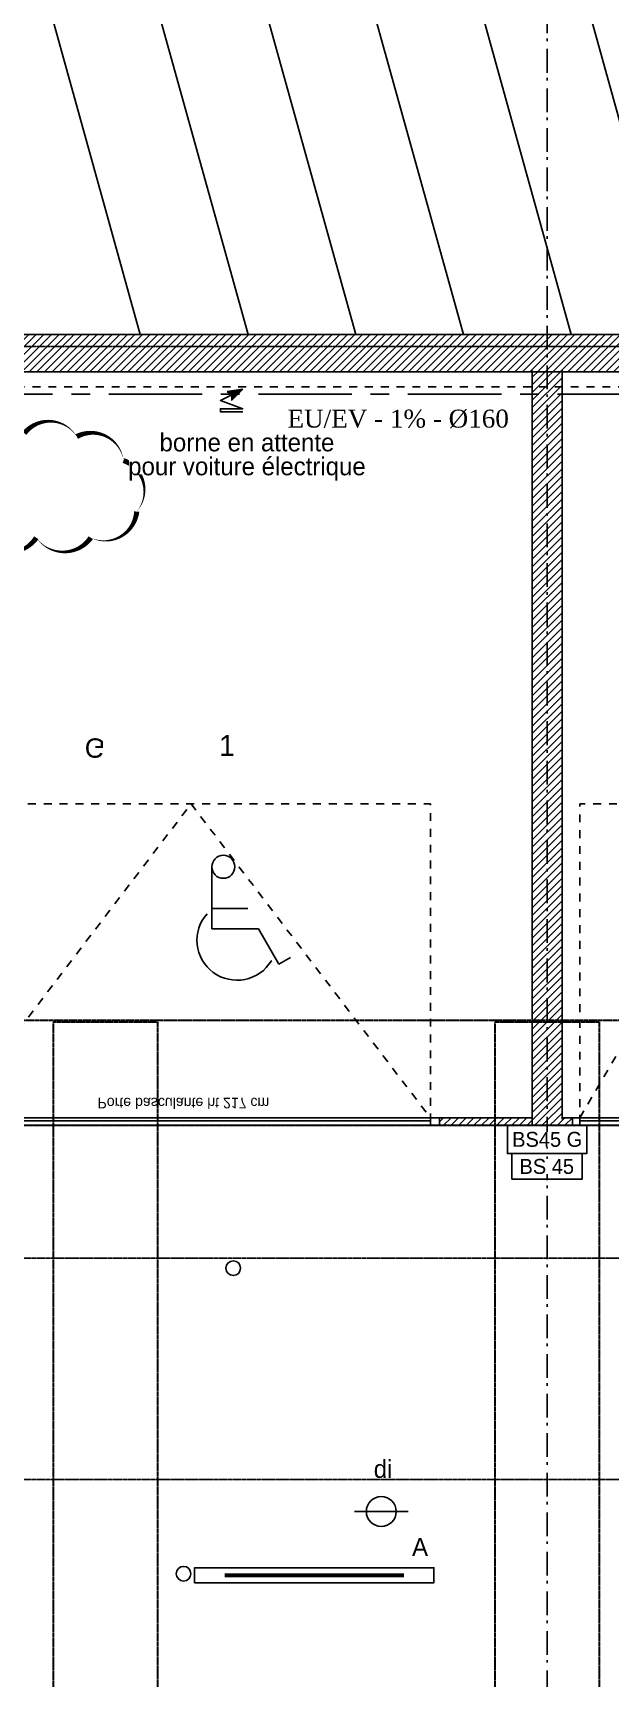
# Model space of a CAD drawing. Header units: centimetres. Extents: x 2191 to 12545, y -680 to 18662.
# Drawn here: x 5277 to 5663, y 4011 to 5111 of the extents above; entities that cross this region are included whole.
import ezdxf

# ---------------------------------------------------------------- set-up
doc = ezdxf.new("R2010")
doc.units = ezdxf.units.CM
for name, pattern in [('prlm_eu', [2, 1.25, -0.25, 0.25, -0.25]), ('Style de ligne -1', [0.41664, 0.20828, -0.20836]), ('Style de ligne -6', [1.04164, 0.625, -0.20828, 0.06943, -0.13893]), ('VW-01', [0.41656, 0.20828, -0.20828])]:
    doc.linetypes.add(name, pattern=pattern)
for name, color, linetype, lineweight in [('B BATI-structure', 40, 'VW-01', 30), ('prlm-ELEC-CFO', 1, 'Continuous', 25), ('prlm-ELEC-SSI', 6, 'Continuous', 25)]:
    doc.layers.add(name, color=color, linetype=linetype, lineweight=lineweight)
for name, color, linetype in [('B GÈnÈral_Hatch', 252, 'Continuous'), ('B Général', 252, 'Continuous'), ('C ANNOTATIONS-axes horizontaux', 252, 'Style de ligne -1'), ('C ANNOTATIONS-niveaux', 252, 'Continuous'), ('C ANNOTATIONS-prestations', 252, 'Continuous'), ('prlm-EAU-EUEV', 25, 'Continuous'), ('prlm-MOD', 64, 'Continuous')]:
    doc.layers.add(name, color=color, linetype=linetype)
doc.styles.add('Eurostile', font='Eurosti.TTF')
doc.styles.add('prlm-eau-euev', font='pala.ttf', dxfattribs={"height": 18})
doc.styles.add('prlm-elec-cfo', font='comic.ttf', dxfattribs={"height": 12})
doc.styles.add('prlm-elec-ssi', font='comic.ttf', dxfattribs={"height": 12})
pattern_1 = [(45, (0, 0), (2.4253472, -2.6458333), [])]

# ---------------------------------------------------------------- blocks, each defined once
blk = doc.blocks.new('A 70.Parking Spaces-4')
at = {"layer": 'B Général', "linetype": 'Continuous'}
for p, q in [((0, 0), (0, 500)), ((278.5, 0), (278.5, 500)), ((557, 0), (557, 500)), ((0, 0), (557, 0))]:
    blk.add_line(p, q, dxfattribs=at)
at = {"layer": 'B Général', "extrusion": (0, 0, -1), "char_height": 14.12, "attachment_point": 5, "text_direction": (1, 0, 0), "line_spacing_factor": 0.894142, "style": 'Eurostile'}
for s, insert in [('2', (139.25, 250)), ('3', (417.75, 250))]:
    blk.add_mtext(s, dxfattribs=dict(at, insert=insert))
blk = doc.blocks.new('A 70.Groupe-3-1')
at = {"layer": 'B Général', "linetype": 'Continuous', "flags": 128}
for points in [[(5349.1, 5425.9), (5277.5, 5167.6), (5349.1, 4909.4)], [(5421.1, 5425.9), (5349.5, 5167.6), (5421.1, 4909.4)], [(5493.1, 5425.9), (5421.5, 5167.6), (5493.1, 4909.4)], [(5565.1, 5425.9), (5493.5, 5167.6), (5565.1, 4909.4)], [(5637.1, 5425.9), (5565.5, 5167.6), (5637.1, 4909.4)], [(5709.1, 5425.9), (5637.5, 5167.6), (5709.1, 4909.4)]]:
    blk.add_lwpolyline(points, dxfattribs=at)
blk = doc.blocks.new('A 70.Parking Spaces-7')
at = {"layer": 'B Général', "linetype": 'Continuous'}
for p, q in [((0, 0), (0, 500)), ((408, 0), (408, 500)), ((0, 0), (408, 0))]:
    blk.add_line(p, q, dxfattribs=at)
at = {"layer": 'B Général', "extrusion": (0, 0, -1), "insert": (204, 250), "char_height": 14.1, "attachment_point": 5, "text_direction": (1, 0, 0), "line_spacing_factor": 0.894142, "style": 'Eurostile'}
blk.add_mtext('1', dxfattribs=at)
blk = doc.blocks.new('A 70.Hand.')
at = {"layer": 'B Général', "linetype": 'Continuous'}
for p, q in [((-21.3, 34.1), (-21.3, -7.4)), ((-21.3, 6.3), (2.7, 6.3)), ((-21.3, -7.4), (9.9, -7.4)), ((9.9, -7.4), (23.5, -31.1)), ((23.5, -31.1), (31.3, -26.6))]:
    blk.add_line(p, q, dxfattribs=at)
at = {"layer": 'B Général', "linetype": 'Continuous', "flags": 128}
blk.add_lwpolyline([(-13.7, 26.4, -0.414214), (-21.3, 34.1, -0.414214), (-13.7, 41.8, -0.414214), (-6, 34.1, -0.414214)], format="xyb", close=True, dxfattribs=at)
blk.add_lwpolyline([(18.4, -28.8), (18.4, -28.8, -0.440622), (-20.4, -36.6), (-20.4, -36.6, -0.440622), (-24.6, 2.7)], format="xyb", dxfattribs=at)
blk = doc.blocks.new('A 70.Porte basculante ht200.320')
at = {"layer": 'B Général', "linetype": 'Style de ligne -1', "ltscale": 25.4}
for p, q in [((-160, -2.5), (0, -212.5)), ((0, -212.5), (160, -2.5))]:
    blk.add_line(p, q, dxfattribs=at)
at = {"layer": 'B Général', "linetype": 'Continuous', "flags": 128}
for points in [[(-166, 2.5), (166, 2.5), (166, -2.5), (-166, -2.5)], [(-160, 2.5), (160, 2.5), (160, -0.5), (-160, -0.5)]]:
    blk.add_lwpolyline(points, close=True, dxfattribs=at)
at = {"layer": 'B Général', "flags": 128}
for points in [[(-166, 2.5), (-160, 2.5), (-160, -2.5), (-166, -2.5)], [(160, 2.5), (166, 2.5), (166, -2.5), (160, -2.5)]]:
    blk.add_lwpolyline(points, close=True, dxfattribs=at)
at = {"layer": 'B Général', "linetype": 'Style de ligne -1', "ltscale": 25.4, "flags": 128}
blk.add_lwpolyline([(-160, -2.5), (160, -2.5), (160, -212.5), (-160, -212.5)], close=True, dxfattribs=at)
at = {"layer": 'B Général', "insert": (-71, -243.4), "char_height": 12.9, "attachment_point": 1, "line_spacing_factor": 0.894142, "style": 'Eurostile'}
blk.add_mtext('G', dxfattribs=at)
at = {"layer": 'C ANNOTATIONS-prestations', "insert": (-62.6, -8.8), "char_height": 7.059, "attachment_point": 1, "line_spacing_factor": 0.894142, "style": 'Eurostile'}
blk.add_mtext('Porte basculante ht 217 cm', dxfattribs=at)
blk = doc.blocks.new('A 70.Porte basculante ht200cm')
at = {"layer": 'B Général', "linetype": 'Style de ligne -1', "ltscale": 25.4}
for p, q in [((-123, -2.5), (0, -212.5)), ((0, -212.5), (123, -2.5))]:
    blk.add_line(p, q, dxfattribs=at)
at = {"layer": 'B Général', "linetype": 'Continuous', "flags": 128}
for points in [[(-128, 2.5), (128, 2.5), (128, -2.5), (-128, -2.5)], [(-123, 2.5), (123, 2.5), (123, -0.5), (-123, -0.5)]]:
    blk.add_lwpolyline(points, close=True, dxfattribs=at)
at = {"layer": 'B Général', "flags": 128}
for points in [[(-128, 2.5), (-123, 2.5), (-123, -2.5), (-128, -2.5)], [(123, 2.5), (128, 2.5), (128, -2.5), (123, -2.5)]]:
    blk.add_lwpolyline(points, close=True, dxfattribs=at)
at = {"layer": 'B Général', "linetype": 'Style de ligne -1', "ltscale": 25.4, "flags": 128}
blk.add_lwpolyline([(-123, -2.5), (123, -2.5), (123, -212.5), (-123, -212.5)], close=True, dxfattribs=at)
at = {"layer": 'B Général', "insert": (-66, -238.4), "char_height": 12.9, "attachment_point": 1, "line_spacing_factor": 0.894142, "style": 'Eurostile'}
blk.add_mtext('G', dxfattribs=at)
at = {"layer": 'C ANNOTATIONS-prestations', "insert": (-62.6, -9), "char_height": 7.059, "attachment_point": 1, "line_spacing_factor": 0.894142, "style": 'Eurostile'}
blk.add_mtext('Porte basculante ht 217 cm', dxfattribs=at)
blk = doc.blocks.new('xi.alim')
at = {"layer": 'prlm-ELEC-CFO', "lineweight": 5}
blk.add_hatch(color=0, dxfattribs=at).paths.add_polyline_path([(-3, 6), (-0.1, 3.7), (0, 0), (7.5, 7.5)])
at = {"layer": 'prlm-ELEC-CFO', "color": 0}
blk.add_lwpolyline([(1, 4.2), (-7.5, 0), (7.5, -5.5), (-7.5, -5.5), (-7.5, -7.5), (7.5, -7.5)], dxfattribs=at)
at = {"layer": 'prlm-ELEC-CFO', "color": 0, "lineweight": 5, "flags": 128}
blk.add_lwpolyline([(-3, 6), (-0.1, 3.7), (0, 0), (7.5, 7.5)], close=True, dxfattribs=at)
blk = doc.blocks.new('xi.lumA')
at = {"layer": 'prlm-ELEC-CFO', "color": 0, "linetype": 'ByBlock', "lineweight": -2, "ltscale": 50}
blk.add_lwpolyline([(-80, -5), (-80, 5), (80, 5), (80, -5)], close=True, dxfattribs=at)
at = {"layer": 'prlm-ELEC-CFO', "color": 0, "linetype": 'ByBlock', "lineweight": 5, "ltscale": 50, "const_width": 2.6}
blk.add_lwpolyline([(-60, 0), (60, 0), (60, 0)], dxfattribs=at)
blk = doc.blocks.new('xi.bs45')
at = {"layer": 'prlm-ELEC-SSI', "color": 0, "linetype": 'ByBlock', "lineweight": -2}
blk.add_lwpolyline([(-23.5, 17), (23.5, 17), (23.5, 0), (-23.5, 0)], close=True, dxfattribs=at)
at = {"layer": 'prlm-ELEC-SSI', "color": 0, "linetype": 'ByBlock', "lineweight": -2, "insert": (-0.2, 8.4), "char_height": 10, "width": 43.769, "attachment_point": 5, "style": 'prlm-elec-cfo', "bg_fill": 3, "box_fill_scale": 1, "bg_fill_color": 256, "bg_fill_transparency": 0}
blk.add_mtext('BS 45', dxfattribs=at)
blk = doc.blocks.new('xi.bs45g')
at = {"layer": 'prlm-ELEC-SSI', "color": 0, "linetype": 'ByBlock', "lineweight": -2}
blk.add_lwpolyline([(-26.5, 19), (26.5, 19), (26.5, 0), (-26.5, 0)], close=True, dxfattribs=at)
at = {"layer": 'prlm-ELEC-SSI', "color": 0, "linetype": 'ByBlock', "lineweight": -2, "insert": (0.1, 9.5), "char_height": 10, "width": 49.661, "attachment_point": 5, "style": 'prlm-elec-cfo', "bg_fill": 3, "box_fill_scale": 1, "bg_fill_color": 256, "bg_fill_transparency": 0}
blk.add_mtext('BS45 G', dxfattribs=at)
blk = doc.blocks.new('xi.DI')
at = {"layer": 'prlm-ELEC-SSI', "color": 0, "linetype": 'ByBlock', "lineweight": -2, "flags": 128}
blk.add_lwpolyline([(-18, 0), (18, 0)], dxfattribs=at)
at = {"layer": 'prlm-ELEC-SSI', "color": 0, "linetype": 'ByBlock', "lineweight": -2}
blk.add_circle((0, 0), 10, dxfattribs=at)

msp = doc.modelspace()

# ---------------------------------------------------------------- hatches: boundary and pattern name
at = {"layer": 'B GÈnÈral_Hatch', "linetype": 'Continuous'}
h = msp.add_hatch(dxfattribs=at)
h.set_pattern_fill('50_BETON', color=256, style=0, pattern_type=2)
h.set_pattern_definition(pattern_1)
h.paths.add_polyline_path([(6187.9, 4884.4), (6207.9, 4909.4), (4527.7, 4909.4), (4529.5, 4884.4)])
h = msp.add_hatch(dxfattribs=at)
h.set_pattern_fill('50_BETON', color=256, style=0, pattern_type=2)
h.set_pattern_definition(pattern_1)
h.paths.add_polyline_path([(5611, 4380.4), (5631, 4385.4), (5631, 4885.4), (5611, 4885.4)])
h = msp.add_hatch(dxfattribs=at)
h.set_pattern_fill('50_BETON', color=256, style=0, pattern_type=2)
h.set_pattern_definition(pattern_1)
h.paths.add_polyline_path([(5549, 4385.4), (5549, 4380.4), (5611, 4380.4), (5611, 4385.4)])
h = msp.add_hatch(dxfattribs=at)
h.set_pattern_fill('50_BETON', color=256, style=0, pattern_type=2)
h.set_pattern_definition(pattern_1)
h.paths.add_polyline_path([(5638, 4385.4), (5631, 4385.4), (5611, 4380.4), (5638, 4380.4)])

# ---------------------------------------------------------------- linework, layer by layer
at = {"layer": 'B BATI-structure', "flags": 128}
for points in [[(5203, 4380.4), (7614.5, 4380.4), (7614.5, 4450.4), (5203, 4450.4)], [(5360.9, 3709.4), (5360.9, 4449.4), (5290.9, 4449.4), (5290.9, 3709.4)], [(5656, 3709.4), (5656, 4449.4), (5586, 4449.4), (5586, 3709.4)]]:
    msp.add_lwpolyline(points, close=True, dxfattribs=at)
at = {"layer": 'B Général', "linetype": 'Continuous', "lineweight": 18}
for p, q in [((4527.7, 4909.4), (6207.9, 4909.4)), ((5203, 4884.4), (6187.9, 4884.4)), ((5611, 4885.4), (5611, 4380.4)), ((5631, 4885.4), (5631, 4385.4)), ((5549, 4385.4), (5611, 4385.4)), ((5549, 4380.4), (5611, 4380.4)), ((5611, 4380.4), (5638, 4380.4)), ((5631, 4385.4), (5638, 4385.4))]:
    msp.add_line(p, q, dxfattribs=at)
at = {"layer": 'B Général', "linetype": 'Continuous'}
for p, q in [((4527.7, 4909.4), (6207.9, 4909.4)), ((5203, 4884.4), (6187.9, 4884.4)), ((5611, 4885.4), (5611, 4380.4)), ((5631, 4885.4), (5631, 4385.4)), ((5549, 4385.4), (5611, 4385.4)), ((5549, 4380.4), (5549, 4385.4)), ((5549, 4380.4), (5611, 4380.4)), ((5611, 4380.4), (5611, 4385.4)), ((5611, 4380.4), (5638, 4380.4)), ((5631, 4385.4), (5638, 4385.4)), ((5638, 4380.4), (5638, 4385.4))]:
    msp.add_line(p, q, dxfattribs=at)
at = {"layer": 'B Général', "linetype": 'VW-01', "ltscale": 25.4}
msp.add_line((5203, 4874.4), (6187.9, 4874.4), dxfattribs=at)
at = {"layer": 'C ANNOTATIONS-axes horizontaux', "linetype": 'Style de ligne -6', "ltscale": 25.4}
msp.add_line((5621, 3285.4), (5621, 5820.4), dxfattribs=at)
at = {"layer": 'C ANNOTATIONS-axes horizontaux'}
for p, q in [((12370.8, 4901.4), (2960.8, 4901.4)), ((12370.8, 4901.4), (2960.8, 4901.4)), ((12370.8, 4291.4), (2960.8, 4291.4)), ((12370.8, 4291.4), (2960.8, 4291.4)), ((12370.8, 4143.4), (2960.8, 4143.4)), ((12370.8, 4143.4), (2960.8, 4143.4))]:
    msp.add_line(p, q, dxfattribs=at)
at = {"layer": 'C ANNOTATIONS-niveaux', "linetype": 'Style de ligne -6', "ltscale": 25.4}
msp.add_line((5621, 3285.4), (5621, 5820.4), dxfattribs=at)
at = {"layer": 'prlm-EAU-EUEV', "linetype": 'prlm_eu', "ltscale": 50}
msp.add_line((4628, 4869.5), (7602, 4869.5), dxfattribs=at)
at = {"layer": 'prlm-ELEC-CFO', "ltscale": 25}
for centre in [(5411.2, 4284.8), (5378, 4080.4)]:
    msp.add_circle(centre, 4.91, dxfattribs=at)
at = {"layer": 'prlm-MOD'}
msp.add_lwpolyline([(5243.1, 4772.7, 0, 3.5, 0.520567), (5279.6, 4773.4, 0, 3.5, 0.520567), (5279.6, 4773.4, 0, 3.5, 0.520567), (5316, 4773.4, 0, 3.5, 0.520567), (5316, 4773.4, 0, 3.5, 0.520567), (5346.7, 4790.9, 0, 3.5, 0.520567), (5346.7, 4790.9, 0, 3.5, 0.520567), (5337.9, 4825.1, 0, 3.5, 0.520567), (5337.9, 4825.1, 0, 3.5, 0.520567), (5306.6, 4841.1, 0, 3.5, 0.520567), (5306.6, 4841.1, 0, 3.5, 0.520567), (5271.6, 4843.3, 0, 3.5, 0.520567)], format="xyseb", dxfattribs=at)

# ---------------------------------------------------------------- block references
at = {"layer": 'B Général'}
msp.add_blockref('A 70.Groupe-3-1', (0, 0), dxfattribs=at)
at = {"layer": 'B Général', "xscale": -1}
for name, p, rotation in [('A 70.Parking Spaces-7', (5203, 4884.4), 180.0000000026375), ('A 70.Parking Spaces-4', (5631, 4884.4), 180), ('A 70.Porte basculante ht200.320', (5383, 4382.9), 180.0000000020161), ('A 70.Porte basculante ht200cm', (5766, 4382.9), 180)]:
    msp.add_blockref(name, p, dxfattribs=dict(at, rotation=rotation))
at = {"layer": 'B Général', "rotation": 0.00308177007475844}
msp.add_blockref('A 70.Hand.', (5418.3, 4519.2), dxfattribs=at)
at = {"layer": 'prlm-ELEC-CFO'}
for name, p in [('xi.alim', (5410.1, 4865.2)), ('xi.lumA', (5465.4, 4079.4))]:
    msp.add_blockref(name, p, dxfattribs=at)
at = {"layer": 'prlm-ELEC-SSI', "rotation": 0.001060557933219683}
msp.add_blockref('xi.DI', (5510.2, 4122), dxfattribs=at)

# ---------------------------------------------------------------- texts
at = {"layer": 'prlm-EAU-EUEV', "insert": (5447.5, 4859.1), "char_height": 12, "width": 190.757, "attachment_point": 1, "style": 'prlm-eau-euev'}
msp.add_mtext('EU/EV - 1% - %%C160', dxfattribs=at)
at = {"layer": 'prlm-ELEC-CFO', "lineweight": 20, "insert": (5536.1, 4104.3), "char_height": 12, "attachment_point": 2, "line_spacing_factor": 0.8, "style": 'prlm-elec-cfo', "bg_fill": 3, "box_fill_scale": 0.95, "bg_fill_color": 256, "bg_fill_transparency": 0}
msp.add_mtext('A', dxfattribs=at)

# ---------------------------------------------------------------- next in the draw order: block references
at = {"layer": 'prlm-ELEC-SSI'}
msp.add_blockref('xi.bs45', (5621, 4344.4), dxfattribs=at)

# ---------------------------------------------------------------- next in the draw order: texts
at = {"layer": 'prlm-ELEC-CFO', "lineweight": 20, "insert": (5420.4, 4843.2), "char_height": 12, "attachment_point": 2, "line_spacing_factor": 0.8, "style": 'prlm-elec-cfo', "bg_fill": 3, "box_fill_scale": 0.95, "bg_fill_color": 256, "bg_fill_transparency": 0}
msp.add_mtext('borne en attente \\Ppour voiture électrique', dxfattribs=at)
at = {"layer": 'prlm-ELEC-SSI', "lineweight": 20, "insert": (5511.4, 4156.5), "char_height": 12, "attachment_point": 2, "rotation": 0.0011, "line_spacing_factor": 0.8, "style": 'prlm-elec-ssi', "bg_fill": 3, "box_fill_scale": 0.95, "bg_fill_color": 256, "bg_fill_transparency": 0}
msp.add_mtext('di', dxfattribs=at)

# ---------------------------------------------------------------- next in the draw order: block references
at = {"layer": 'prlm-ELEC-SSI'}
msp.add_blockref('xi.bs45g', (5621, 4361.4), dxfattribs=at)

doc.saveas('drawing.dxf')
